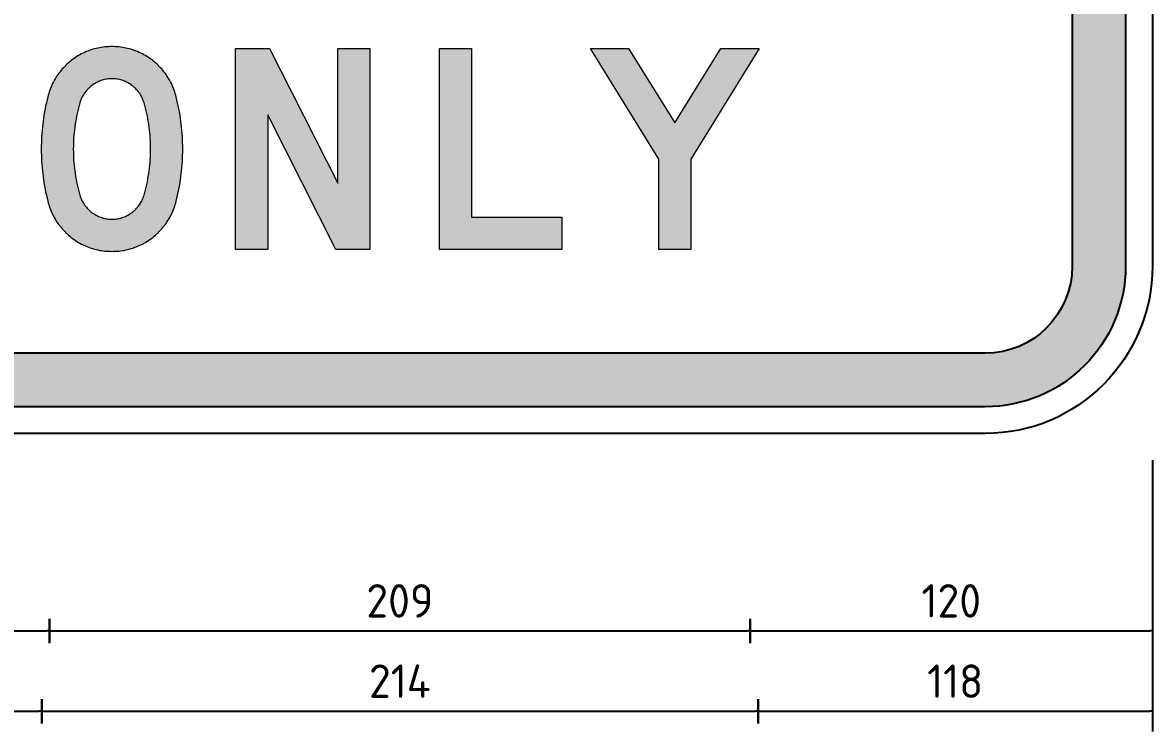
# Model space of a CAD drawing. Extents: x 0 to 420, y 0 to 297.
# Drawn here: x 184 to 268.4, y 126.5 to 179.4 of the extents above; entities that cross this region are included whole.
import ezdxf

# ---------------------------------------------------------------- set-up
doc = ezdxf.new("R2010")
doc.units = 0
doc.layers.get('0').update_dxf_attribs({"linetype": 'CONTINUOUS'})
doc.layers.get('DEFPOINTS').update_dxf_attribs({"linetype": 'CONTINUOUS'})
for name, color, linetype in [('L25', 1, 'CONTINUOUS'), ('L35', 3, 'CONTINUOUS'), ('T25', 1, 'CONTINUOUS')]:
    doc.layers.add(name, color=color, linetype=linetype)
doc.styles.add('ISO', font='iso3098b.shx')
doc.dimstyles.new('SIGNSDIM', dxfattribs={"dimtxt": 2.5, "dimasz": 0.2, "dimexe": 1.5, "dimexo": 2, "dimgap": 1, "dimtad": 1, "dimdec": 4, "dimlfac": 4, "dimrnd": 1, "dimdsep": 46, "dimtxsty": 'ISO', "dimblk": 'SGNDIM', "dimcen": 2.5, "dimse2": 1, "dimadec": 0, "dimazin": 0, "dimtfac": 1, "dimtdec": 4, "dimtix": 1, "dimtmove": 0, "dimatfit": 3, "dimldrblk": 'SGNDIM', "dimfxl": 1, "dimtolj": 1, "dimtzin": 0, "dimarcsym": 0})

# ---------------------------------------------------------------- blocks, each defined once
blk = doc.blocks.new('SGNDIM')
for p, q in [((0, 4.5), (0, -4.5)), ((0, 0), (-1, 0))]:
    blk.add_line(p, q)
blk = doc.blocks.new('*D67')
at = {"layer": 'DEFPOINTS', "color": 0}
for p in [(238.958, 148.742), (268.435, 148.742), (268.435, 127.992)]:
    blk.add_point(p, dxfattribs=at)
at = {"layer": 'T25', "color": 0, "lineweight": -2}
for p, q in [((268.435, 146.742), (268.435, 126.492)), ((239.158, 127.992), (268.235, 127.992))]:
    blk.add_line(p, q, dxfattribs=at)
at = {"layer": 'T25', "color": 0, "lineweight": -2, "xscale": 0.2, "yscale": 0.2, "zscale": 0.2, "rotation": 180}
blk.add_blockref('SGNDIM', (238.958, 127.992), dxfattribs=at)
at = {"layer": 'T25', "color": 0, "lineweight": -2, "xscale": 0.2, "yscale": 0.2, "zscale": 0.2}
blk.add_blockref('SGNDIM', (268.435, 127.992), dxfattribs=at)
at = {"layer": 'T25', "color": 0, "insert": (253.697, 130.242), "char_height": 2.5, "attachment_point": 5, "style": 'ISO'}
blk.add_mtext('\\A1;118', dxfattribs=at)
blk = doc.blocks.new('*D68')
at = {"layer": 'DEFPOINTS', "color": 0}
for p in [(185.412, 148.742), (238.958, 148.742), (238.958, 127.992)]:
    blk.add_point(p, dxfattribs=at)
at = {"layer": 'T25', "color": 0, "lineweight": -2}
blk.add_line((185.612, 127.992), (238.758, 127.992), dxfattribs=at)
at = {"layer": 'T25', "color": 0, "lineweight": -2, "xscale": 0.2, "yscale": 0.2, "zscale": 0.2, "rotation": 180}
blk.add_blockref('SGNDIM', (185.412, 127.992), dxfattribs=at)
at = {"layer": 'T25', "color": 0, "lineweight": -2, "xscale": 0.2, "yscale": 0.2, "zscale": 0.2}
blk.add_blockref('SGNDIM', (238.958, 127.992), dxfattribs=at)
at = {"layer": 'T25', "color": 0, "insert": (212.185, 130.242), "char_height": 2.5, "attachment_point": 5, "style": 'ISO'}
blk.add_mtext('\\A1;214', dxfattribs=at)
blk = doc.blocks.new('*D69')
at = {"layer": 'DEFPOINTS', "color": 0}
for p in [(155.935, 148.742), (185.412, 148.742), (185.412, 127.992)]:
    blk.add_point(p, dxfattribs=at)
at = {"layer": 'T25', "color": 0, "lineweight": -2}
for p, q in [((155.935, 146.742), (155.935, 126.492)), ((156.135, 127.992), (185.212, 127.992))]:
    blk.add_line(p, q, dxfattribs=at)
at = {"layer": 'T25', "color": 0, "lineweight": -2, "xscale": 0.2, "yscale": 0.2, "zscale": 0.2, "rotation": 180}
blk.add_blockref('SGNDIM', (155.935, 127.992), dxfattribs=at)
at = {"layer": 'T25', "color": 0, "lineweight": -2, "xscale": 0.2, "yscale": 0.2, "zscale": 0.2}
blk.add_blockref('SGNDIM', (185.412, 127.992), dxfattribs=at)
at = {"layer": 'T25', "color": 0, "insert": (170.674, 130.242), "char_height": 2.5, "attachment_point": 5, "style": 'ISO'}
blk.add_mtext('\\A1;118', dxfattribs=at)
blk = doc.blocks.new('*D70')
at = {"layer": 'DEFPOINTS', "color": 0}
for p in [(238.369, 148.742), (268.435, 148.742), (268.435, 133.992)]:
    blk.add_point(p, dxfattribs=at)
at = {"layer": 'T25', "color": 0, "lineweight": -2}
for p, q in [((268.435, 146.742), (268.435, 132.492)), ((238.569, 133.992), (268.235, 133.992))]:
    blk.add_line(p, q, dxfattribs=at)
at = {"layer": 'T25', "color": 0, "lineweight": -2, "xscale": 0.2, "yscale": 0.2, "zscale": 0.2, "rotation": 180}
blk.add_blockref('SGNDIM', (238.369, 133.992), dxfattribs=at)
at = {"layer": 'T25', "color": 0, "lineweight": -2, "xscale": 0.2, "yscale": 0.2, "zscale": 0.2}
blk.add_blockref('SGNDIM', (268.435, 133.992), dxfattribs=at)
at = {"layer": 'T25', "color": 0, "insert": (253.402, 136.242), "char_height": 2.5, "attachment_point": 5, "style": 'ISO'}
blk.add_mtext('\\A1;120', dxfattribs=at)
blk = doc.blocks.new('*D71')
at = {"layer": 'DEFPOINTS', "color": 0}
for p in [(186.001, 148.742), (238.369, 148.742), (238.369, 133.992)]:
    blk.add_point(p, dxfattribs=at)
at = {"layer": 'T25', "color": 0, "lineweight": -2}
blk.add_line((186.201, 133.992), (238.169, 133.992), dxfattribs=at)
at = {"layer": 'T25', "color": 0, "lineweight": -2, "xscale": 0.2, "yscale": 0.2, "zscale": 0.2, "rotation": 180}
blk.add_blockref('SGNDIM', (186.001, 133.992), dxfattribs=at)
at = {"layer": 'T25', "color": 0, "lineweight": -2, "xscale": 0.2, "yscale": 0.2, "zscale": 0.2}
blk.add_blockref('SGNDIM', (238.369, 133.992), dxfattribs=at)
at = {"layer": 'T25', "color": 0, "insert": (212.185, 136.242), "char_height": 2.5, "attachment_point": 5, "style": 'ISO'}
blk.add_mtext('\\A1;209', dxfattribs=at)
blk = doc.blocks.new('*D72')
at = {"layer": 'DEFPOINTS', "color": 0}
for p in [(155.935, 148.742), (186.001, 148.742), (186.001, 133.992)]:
    blk.add_point(p, dxfattribs=at)
at = {"layer": 'T25', "color": 0, "lineweight": -2}
for p, q in [((155.935, 146.742), (155.935, 132.492)), ((156.135, 133.992), (185.801, 133.992))]:
    blk.add_line(p, q, dxfattribs=at)
at = {"layer": 'T25', "color": 0, "lineweight": -2, "xscale": 0.2, "yscale": 0.2, "zscale": 0.2, "rotation": 180}
blk.add_blockref('SGNDIM', (155.935, 133.992), dxfattribs=at)
at = {"layer": 'T25', "color": 0, "lineweight": -2, "xscale": 0.2, "yscale": 0.2, "zscale": 0.2}
blk.add_blockref('SGNDIM', (186.001, 133.992), dxfattribs=at)
at = {"layer": 'T25', "color": 0, "insert": (170.968, 136.242), "char_height": 2.5, "attachment_point": 5, "style": 'ISO'}
blk.add_mtext('\\A1;120', dxfattribs=at)

msp = doc.modelspace()

# ---------------------------------------------------------------- hatches: boundary and pattern name
at = {"layer": 'L25'}
h = msp.add_hatch(color=256, dxfattribs=at)
edge = h.paths.add_edge_path(flags=16)
edge.add_line((161.935372, 161.241665), (161.935372, 203.741665))
edge.add_arc((168.435372, 203.741665), 6.5, 90, 180, ccw=False)
edge.add_line((168.435372, 210.241665), (255.935372, 210.241665))
edge.add_arc((255.935372, 203.741665), 6.5, 0, 90, ccw=False)
edge.add_line((262.435372, 203.741665), (262.435372, 161.241665))
edge.add_arc((255.935372, 161.241665), 6.5, -90, 0, ccw=False)
edge.add_line((255.935372, 154.741665), (168.435372, 154.741665))
edge.add_arc((168.435372, 161.241665), 6.5, 180, 270, ccw=False)
edge = h.paths.add_edge_path()
edge.add_line((157.935372, 161.241665), (157.935372, 203.741665))
edge.add_arc((168.435372, 203.741665), 10.5, 90, 180, ccw=False)
edge.add_line((168.435372, 214.241665), (255.935372, 214.241665))
edge.add_arc((255.935372, 203.741665), 10.5, 0, 90, ccw=False)
edge.add_line((266.435372, 203.741665), (266.435372, 161.241665))
edge.add_arc((255.935372, 161.241665), 10.5, -90, 0, ccw=False)
edge.add_line((255.935372, 150.741665), (168.435372, 150.741665))
edge.add_arc((168.435372, 161.241665), 10.5, 180, 270, ccw=False)
h = msp.add_hatch(color=256, dxfattribs=at)
h.paths.add_polyline_path([(226.436343, 177.498144), (229.281901, 177.498144), (232.733288, 171.944716), (236.184674, 177.498144), (239.030232, 177.498144), (233.935766, 169.246026), (233.935766, 162.4993), (231.53081, 162.4993), (231.53081, 169.246026)])
h.paths.add_polyline_path([(215.136724, 177.498144), (217.532501, 177.498144), (217.532501, 164.895076), (224.279227, 164.895076), (224.279227, 162.4993), (215.136724, 162.4993)])
h.paths.add_polyline_path([(199.89922, 177.498144), (202.451043, 177.498144), (207.54551, 167.446899), (207.54551, 177.498144), (209.950466, 177.498144), (209.950466, 162.4993), (207.398643, 162.4993), (202.304176, 172.550545), (202.304176, 162.4993), (199.89922, 162.4993)])
h.paths.add_polyline_path([(188.269149, 173.450108), (188.214074, 173.248165), (188.158999, 173.046223), (188.113103, 172.853459), (188.067207, 172.651516), (188.021311, 172.449573), (187.984594, 172.24763), (187.947877, 172.045688), (187.91116, 171.843745), (187.883622, 171.632623), (187.856085, 171.43068), (187.837726, 171.228737), (187.819368, 171.026794), (187.801009, 170.815672), (187.79183, 170.613729), (187.782651, 170.411787), (187.782651, 170.200665), (187.773472, 169.998722), (187.782651, 169.7876), (187.782651, 169.585657), (187.79183, 169.383714), (187.801009, 169.172592), (187.819368, 168.970649), (187.837726, 168.768706), (187.856085, 168.557584), (187.883622, 168.355641), (187.91116, 168.153699), (187.947877, 167.951756), (187.984594, 167.749813), (188.021311, 167.54787), (188.067207, 167.345927), (188.113103, 167.143985), (188.158999, 166.942042), (188.214074, 166.749278), (188.269149, 166.547335), (188.296687, 166.455543), (188.324225, 166.363751), (188.360942, 166.281138), (188.397659, 166.189346), (188.443555, 166.106733), (188.489451, 166.02412), (188.535347, 165.941507), (188.590422, 165.868073), (188.636318, 165.78546), (188.700573, 165.712026), (188.755648, 165.638593), (188.819903, 165.565159), (188.884157, 165.500904), (188.948412, 165.43665), (189.021845, 165.372395), (189.095279, 165.308141), (189.168713, 165.253065), (189.242147, 165.19799), (189.32476, 165.142915), (189.407373, 165.097019), (189.489986, 165.051123), (189.572599, 165.005226), (189.655212, 164.95933), (189.747004, 164.922613), (189.829617, 164.895076), (189.921409, 164.867538), (190.013201, 164.84), (190.104993, 164.812463), (190.196786, 164.794104), (190.288578, 164.775746), (190.38037, 164.766567), (190.472162, 164.757388), (190.573134, 164.748208), (190.664926, 164.748208), (190.756718, 164.748208), (190.84851, 164.757388), (190.949481, 164.766567), (191.041274, 164.775746), (191.133066, 164.794104), (191.224858, 164.812463), (191.31665, 164.84), (191.408442, 164.867538), (191.500235, 164.895076), (191.582848, 164.922613), (191.67464, 164.95933), (191.757253, 165.005226), (191.839866, 165.051123), (191.922479, 165.097019), (192.005092, 165.142915), (192.087705, 165.19799), (192.161138, 165.253065), (192.234572, 165.308141), (192.308006, 165.372395), (192.38144, 165.43665), (192.445694, 165.500904), (192.509949, 165.565159), (192.574203, 165.638593), (192.629279, 165.712026), (192.684354, 165.78546), (192.739429, 165.868073), (192.794505, 165.941507), (192.840401, 166.02412), (192.886297, 166.106733), (192.932193, 166.189346), (192.96891, 166.281138), (193.005627, 166.363751), (193.033164, 166.455543), (193.060702, 166.547335), (193.115777, 166.749278), (193.170853, 166.942042), (193.216749, 167.143985), (193.262645, 167.345927), (193.308541, 167.54787), (193.345258, 167.749813), (193.381975, 167.951756), (193.409512, 168.153699), (193.446229, 168.355641), (193.464588, 168.557584), (193.492125, 168.768706), (193.510484, 168.970649), (193.519663, 169.172592), (193.538021, 169.383714), (193.547201, 169.585657), (193.547201, 169.7876), (193.547201, 169.998722), (193.547201, 170.200665), (193.547201, 170.411787), (193.538021, 170.613729), (193.519663, 170.815672), (193.510484, 171.026794), (193.492125, 171.228737), (193.464588, 171.43068), (193.446229, 171.632623), (193.409512, 171.843745), (193.381975, 172.045688), (193.345258, 172.24763), (193.308541, 172.449573), (193.262645, 172.651516), (193.216749, 172.853459), (193.170853, 173.046223), (193.115777, 173.248165), (193.060702, 173.450108), (193.033164, 173.532721), (193.005627, 173.624513), (192.96891, 173.716306), (192.932193, 173.798919), (192.886297, 173.881532), (192.840401, 173.964145), (192.794505, 174.046757), (192.739429, 174.12937), (192.684354, 174.202804), (192.629279, 174.285417), (192.574203, 174.358851), (192.509949, 174.423105), (192.445694, 174.496539), (192.38144, 174.560794), (192.308006, 174.625048), (192.234572, 174.689303), (192.161138, 174.744378), (192.087705, 174.799453), (192.005092, 174.854529), (191.922479, 174.900425), (191.839866, 174.946321), (191.757253, 174.992217), (191.67464, 175.028934), (191.582848, 175.065651), (191.500235, 175.102368), (191.408442, 175.129905), (191.31665, 175.157443), (191.224858, 175.175801), (191.133066, 175.203339), (191.041274, 175.212518), (190.949481, 175.230877), (190.84851, 175.240056), (190.756718, 175.240056), (190.664926, 175.249235), (190.573134, 175.240056), (190.472162, 175.240056), (190.38037, 175.230877), (190.288578, 175.212518), (190.196786, 175.203339), (190.104993, 175.175801), (190.013201, 175.157443), (189.921409, 175.129905), (189.829617, 175.102368), (189.747004, 175.065651), (189.655212, 175.028934), (189.572599, 174.992217), (189.489986, 174.946321), (189.407373, 174.900425), (189.32476, 174.854529), (189.242147, 174.799453), (189.168713, 174.744378), (189.095279, 174.689303), (189.021845, 174.625048), (188.948412, 174.560794), (188.884157, 174.496539), (188.819903, 174.423105), (188.755648, 174.358851), (188.700573, 174.285417), (188.636318, 174.202804), (188.590422, 174.12937), (188.535347, 174.046757), (188.489451, 173.964145), (188.443555, 173.881532), (188.397659, 173.798919), (188.360942, 173.716306), (188.324225, 173.624513), (188.296687, 173.532721)], flags=16)
h.paths.add_polyline_path([(185.864194, 173.89989), (185.809119, 173.670409), (185.763223, 173.450108), (185.708147, 173.220628), (185.662251, 172.991147), (185.625534, 172.761667), (185.579638, 172.532186), (185.542921, 172.302706), (185.515384, 172.073225), (185.487846, 171.843745), (185.460308, 171.614264), (185.44195, 171.384784), (185.423591, 171.155303), (185.405233, 170.925823), (185.396054, 170.696342), (185.386875, 170.457683), (185.377695, 170.228202), (185.377695, 169.998722), (185.377695, 169.769241), (185.386875, 169.530582), (185.396054, 169.301101), (185.405233, 169.071621), (185.423591, 168.84214), (185.44195, 168.60348), (185.460308, 168.374), (185.487846, 168.144519), (185.515384, 167.915039), (185.542921, 167.685558), (185.579638, 167.456078), (185.625534, 167.226598), (185.662251, 166.997117), (185.708147, 166.776816), (185.763223, 166.547335), (185.809119, 166.317855), (185.864194, 166.097554), (185.900911, 165.969044), (185.937628, 165.840535), (185.974345, 165.721206), (186.020241, 165.592696), (186.066137, 165.473367), (186.112033, 165.354037), (186.167108, 165.225528), (186.222184, 165.106198), (186.286438, 164.996047), (186.341513, 164.876717), (186.414947, 164.766567), (186.479202, 164.647237), (186.552635, 164.537086), (186.626069, 164.436115), (186.699503, 164.325964), (186.782116, 164.224993), (186.864729, 164.124021), (186.947342, 164.02305), (187.039134, 163.922079), (187.130926, 163.830286), (187.222718, 163.738494), (187.314511, 163.646702), (187.415482, 163.55491), (187.516453, 163.472297), (187.617425, 163.389684), (187.718396, 163.307071), (187.828547, 163.233637), (187.938698, 163.160203), (188.048848, 163.08677), (188.158999, 163.022515), (188.269149, 162.958261), (188.388479, 162.894006), (188.507809, 162.838931), (188.627139, 162.783855), (188.746469, 162.72878), (188.865799, 162.682884), (188.994308, 162.636988), (189.113638, 162.591092), (189.242147, 162.554375), (189.370656, 162.517658), (189.489986, 162.480941), (189.618495, 162.453403), (189.747004, 162.425866), (189.875513, 162.407507), (190.013201, 162.389149), (190.14171, 162.37079), (190.270219, 162.361611), (190.398728, 162.352432), (190.536417, 162.352432), (190.664926, 162.343253), (190.793435, 162.352432), (190.931123, 162.352432), (191.059632, 162.361611), (191.188141, 162.37079), (191.31665, 162.389149), (191.445159, 162.407507), (191.573668, 162.425866), (191.711357, 162.453403), (191.830687, 162.480941), (191.959196, 162.517658), (192.087705, 162.554375), (192.216214, 162.591092), (192.335544, 162.636988), (192.464053, 162.682884), (192.583383, 162.72878), (192.702712, 162.783855), (192.822042, 162.838931), (192.941372, 162.894006), (193.051523, 162.958261), (193.170853, 163.022515), (193.281003, 163.08677), (193.391154, 163.160203), (193.501304, 163.233637), (193.611455, 163.307071), (193.712427, 163.389684), (193.813398, 163.472297), (193.914369, 163.55491), (194.015341, 163.646702), (194.107133, 163.738494), (194.198925, 163.830286), (194.290717, 163.922079), (194.38251, 164.02305), (194.465123, 164.124021), (194.547735, 164.224993), (194.630348, 164.325964), (194.703782, 164.436115), (194.777216, 164.537086), (194.85065, 164.647237), (194.914904, 164.766567), (194.979159, 164.876717), (195.043413, 164.996047), (195.107668, 165.106198), (195.162743, 165.225528), (195.217818, 165.354037), (195.263715, 165.473367), (195.309611, 165.592696), (195.355507, 165.721206), (195.392224, 165.840535), (195.428941, 165.969044), (195.465657, 166.097554), (195.520733, 166.317855), (195.566629, 166.547335), (195.621704, 166.776816), (195.6676, 166.997117), (195.704317, 167.226598), (195.750213, 167.456078), (195.777751, 167.685558), (195.814468, 167.915039), (195.842005, 168.144519), (195.869543, 168.374), (195.887902, 168.60348), (195.90626, 168.84214), (195.924618, 169.071621), (195.933798, 169.301101), (195.942977, 169.530582), (195.952156, 169.769241), (195.952156, 169.998722), (195.952156, 170.228202), (195.942977, 170.457683), (195.933798, 170.696342), (195.924618, 170.925823), (195.90626, 171.155303), (195.887902, 171.384784), (195.869543, 171.614264), (195.842005, 171.843745), (195.814468, 172.073225), (195.777751, 172.302706), (195.750213, 172.532186), (195.704317, 172.761667), (195.6676, 172.991147), (195.621704, 173.220628), (195.566629, 173.450108), (195.520733, 173.670409), (195.465657, 173.89989), (195.428941, 174.01922), (195.392224, 174.147729), (195.355507, 174.276238), (195.309611, 174.395568), (195.263715, 174.524077), (195.217818, 174.643407), (195.162743, 174.762737), (195.107668, 174.882066), (195.043413, 175.001396), (194.979159, 175.111547), (194.914904, 175.230877), (194.85065, 175.341027), (194.777216, 175.451178), (194.703782, 175.561329), (194.630348, 175.6623), (194.547735, 175.772451), (194.465123, 175.873422), (194.38251, 175.974394), (194.290717, 176.066186), (194.198925, 176.167157), (194.107133, 176.258949), (194.015341, 176.350742), (193.914369, 176.433355), (193.813398, 176.515967), (193.712427, 176.59858), (193.611455, 176.681193), (193.501304, 176.754627), (193.391154, 176.828061), (193.281003, 176.901495), (193.170853, 176.974928), (193.051523, 177.039183), (192.941372, 177.094258), (192.822042, 177.158513), (192.702712, 177.213588), (192.583383, 177.268663), (192.464053, 177.31456), (192.335544, 177.360456), (192.216214, 177.406352), (192.087705, 177.443069), (191.959196, 177.479786), (191.830687, 177.507323), (191.711357, 177.534861), (191.573668, 177.562398), (191.445159, 177.589936), (191.31665, 177.608295), (191.188141, 177.617474), (191.059632, 177.635832), (190.931123, 177.635832), (190.793435, 177.645011), (190.664926, 177.645011), (190.536417, 177.645011), (190.398728, 177.635832), (190.270219, 177.635832), (190.14171, 177.617474), (190.013201, 177.608295), (189.875513, 177.589936), (189.747004, 177.562398), (189.618495, 177.534861), (189.489986, 177.507323), (189.370656, 177.479786), (189.242147, 177.443069), (189.113638, 177.406352), (188.994308, 177.360456), (188.865799, 177.31456), (188.746469, 177.268663), (188.627139, 177.213588), (188.507809, 177.158513), (188.388479, 177.094258), (188.269149, 177.039183), (188.158999, 176.974928), (188.048848, 176.901495), (187.938698, 176.828061), (187.828547, 176.754627), (187.718396, 176.681193), (187.617425, 176.59858), (187.516453, 176.515967), (187.415482, 176.433355), (187.314511, 176.350742), (187.222718, 176.258949), (187.130926, 176.167157), (187.039134, 176.066186), (186.947342, 175.974394), (186.864729, 175.873422), (186.782116, 175.772451), (186.699503, 175.6623), (186.626069, 175.561329), (186.552635, 175.451178), (186.479202, 175.341027), (186.414947, 175.230877), (186.341513, 175.111547), (186.286438, 175.001396), (186.222184, 174.882066), (186.167108, 174.762737), (186.112033, 174.643407), (186.066137, 174.524077), (186.020241, 174.395568), (185.974345, 174.276238), (185.937628, 174.147729), (185.900911, 174.01922)])

# ---------------------------------------------------------------- linework, layer by layer
for points in [[(157.935372, 161.241665), (157.935372, 203.741665, -0.414213562), (168.435372, 214.241665), (255.935372, 214.241665, -0.414213562), (266.435372, 203.741665), (266.435372, 161.241665, -0.414213562), (255.935372, 150.741665), (168.435372, 150.741665, -0.414213562)], [(161.935372, 161.241665), (161.935372, 203.741665, -0.414213562), (168.435372, 210.241665), (255.935372, 210.241665, -0.414213562), (262.435372, 203.741665), (262.435372, 161.241665, -0.414213562), (255.935372, 154.741665), (168.435372, 154.741665, -0.414213562)]]:
    msp.add_lwpolyline(points, format="xyb", close=True, dxfattribs=at)
at = {"layer": 'L25', "lineweight": 0}
for points in [[(185.864194, 173.89989), (185.809119, 173.670409), (185.763223, 173.450108), (185.708147, 173.220628), (185.662251, 172.991147), (185.625534, 172.761667), (185.579638, 172.532186), (185.542921, 172.302706), (185.515384, 172.073225), (185.487846, 171.843745), (185.460308, 171.614264), (185.44195, 171.384784), (185.423591, 171.155303), (185.405233, 170.925823), (185.396054, 170.696342), (185.386875, 170.457683), (185.377695, 170.228202), (185.377695, 169.998722), (185.377695, 169.769241), (185.386875, 169.530582), (185.396054, 169.301101), (185.405233, 169.071621), (185.423591, 168.84214), (185.44195, 168.60348), (185.460308, 168.374), (185.487846, 168.144519), (185.515384, 167.915039), (185.542921, 167.685558), (185.579638, 167.456078), (185.625534, 167.226598), (185.662251, 166.997117), (185.708147, 166.776816), (185.763223, 166.547335), (185.809119, 166.317855), (185.864194, 166.097554), (185.900911, 165.969044), (185.937628, 165.840535), (185.974345, 165.721206), (186.020241, 165.592696), (186.066137, 165.473367), (186.112033, 165.354037), (186.167108, 165.225528), (186.222184, 165.106198), (186.286438, 164.996047), (186.341513, 164.876717), (186.414947, 164.766567), (186.479202, 164.647237), (186.552635, 164.537086), (186.626069, 164.436115), (186.699503, 164.325964), (186.782116, 164.224993), (186.864729, 164.124021), (186.947342, 164.02305), (187.039134, 163.922079), (187.130926, 163.830286), (187.222718, 163.738494), (187.314511, 163.646702), (187.415482, 163.55491), (187.516453, 163.472297), (187.617425, 163.389684), (187.718396, 163.307071), (187.828547, 163.233637), (187.938698, 163.160203), (188.048848, 163.08677), (188.158999, 163.022515), (188.269149, 162.958261), (188.388479, 162.894006), (188.507809, 162.838931), (188.627139, 162.783855), (188.746469, 162.72878), (188.865799, 162.682884), (188.994308, 162.636988), (189.113638, 162.591092), (189.242147, 162.554375), (189.370656, 162.517658), (189.489986, 162.480941), (189.618495, 162.453403), (189.747004, 162.425866), (189.875513, 162.407507), (190.013201, 162.389149), (190.14171, 162.37079), (190.270219, 162.361611), (190.398728, 162.352432), (190.536417, 162.352432), (190.664926, 162.343253), (190.793435, 162.352432), (190.931123, 162.352432), (191.059632, 162.361611), (191.188141, 162.37079), (191.31665, 162.389149), (191.445159, 162.407507), (191.573668, 162.425866), (191.711357, 162.453403), (191.830687, 162.480941), (191.959196, 162.517658), (192.087705, 162.554375), (192.216214, 162.591092), (192.335544, 162.636988), (192.464053, 162.682884), (192.583383, 162.72878), (192.702712, 162.783855), (192.822042, 162.838931), (192.941372, 162.894006), (193.051523, 162.958261), (193.170853, 163.022515), (193.281003, 163.08677), (193.391154, 163.160203), (193.501304, 163.233637), (193.611455, 163.307071), (193.712427, 163.389684), (193.813398, 163.472297), (193.914369, 163.55491), (194.015341, 163.646702), (194.107133, 163.738494), (194.198925, 163.830286), (194.290717, 163.922079), (194.38251, 164.02305), (194.465123, 164.124021), (194.547735, 164.224993), (194.630348, 164.325964), (194.703782, 164.436115), (194.777216, 164.537086), (194.85065, 164.647237), (194.914904, 164.766567), (194.979159, 164.876717), (195.043413, 164.996047), (195.107668, 165.106198), (195.162743, 165.225528), (195.217818, 165.354037), (195.263715, 165.473367), (195.309611, 165.592696), (195.355507, 165.721206), (195.392224, 165.840535), (195.428941, 165.969044), (195.465657, 166.097554), (195.520733, 166.317855), (195.566629, 166.547335), (195.621704, 166.776816), (195.6676, 166.997117), (195.704317, 167.226598), (195.750213, 167.456078), (195.777751, 167.685558), (195.814468, 167.915039), (195.842005, 168.144519), (195.869543, 168.374), (195.887902, 168.60348), (195.90626, 168.84214), (195.924618, 169.071621), (195.933798, 169.301101), (195.942977, 169.530582), (195.952156, 169.769241), (195.952156, 169.998722), (195.952156, 170.228202), (195.942977, 170.457683), (195.933798, 170.696342), (195.924618, 170.925823), (195.90626, 171.155303), (195.887902, 171.384784), (195.869543, 171.614264), (195.842005, 171.843745), (195.814468, 172.073225), (195.777751, 172.302706), (195.750213, 172.532186), (195.704317, 172.761667), (195.6676, 172.991147), (195.621704, 173.220628), (195.566629, 173.450108), (195.520733, 173.670409), (195.465657, 173.89989), (195.428941, 174.01922), (195.392224, 174.147729), (195.355507, 174.276238), (195.309611, 174.395568), (195.263715, 174.524077), (195.217818, 174.643407), (195.162743, 174.762737), (195.107668, 174.882066), (195.043413, 175.001396), (194.979159, 175.111547), (194.914904, 175.230877), (194.85065, 175.341027), (194.777216, 175.451178), (194.703782, 175.561329), (194.630348, 175.6623), (194.547735, 175.772451), (194.465123, 175.873422), (194.38251, 175.974394), (194.290717, 176.066186), (194.198925, 176.167157), (194.107133, 176.258949), (194.015341, 176.350742), (193.914369, 176.433355), (193.813398, 176.515967), (193.712427, 176.59858), (193.611455, 176.681193), (193.501304, 176.754627), (193.391154, 176.828061), (193.281003, 176.901495), (193.170853, 176.974928), (193.051523, 177.039183), (192.941372, 177.094258), (192.822042, 177.158513), (192.702712, 177.213588), (192.583383, 177.268663), (192.464053, 177.31456), (192.335544, 177.360456), (192.216214, 177.406352), (192.087705, 177.443069), (191.959196, 177.479786), (191.830687, 177.507323), (191.711357, 177.534861), (191.573668, 177.562398), (191.445159, 177.589936), (191.31665, 177.608295), (191.188141, 177.617474), (191.059632, 177.635832), (190.931123, 177.635832), (190.793435, 177.645011), (190.664926, 177.645011), (190.536417, 177.645011), (190.398728, 177.635832), (190.270219, 177.635832), (190.14171, 177.617474), (190.013201, 177.608295), (189.875513, 177.589936), (189.747004, 177.562398), (189.618495, 177.534861), (189.489986, 177.507323), (189.370656, 177.479786), (189.242147, 177.443069), (189.113638, 177.406352), (188.994308, 177.360456), (188.865799, 177.31456), (188.746469, 177.268663), (188.627139, 177.213588), (188.507809, 177.158513), (188.388479, 177.094258), (188.269149, 177.039183), (188.158999, 176.974928), (188.048848, 176.901495), (187.938698, 176.828061), (187.828547, 176.754627), (187.718396, 176.681193), (187.617425, 176.59858), (187.516453, 176.515967), (187.415482, 176.433355), (187.314511, 176.350742), (187.222718, 176.258949), (187.130926, 176.167157), (187.039134, 176.066186), (186.947342, 175.974394), (186.864729, 175.873422), (186.782116, 175.772451), (186.699503, 175.6623), (186.626069, 175.561329), (186.552635, 175.451178), (186.479202, 175.341027), (186.414947, 175.230877), (186.341513, 175.111547), (186.286438, 175.001396), (186.222184, 174.882066), (186.167108, 174.762737), (186.112033, 174.643407), (186.066137, 174.524077), (186.020241, 174.395568), (185.974345, 174.276238), (185.937628, 174.147729), (185.900911, 174.01922)], [(199.89922, 177.498144), (202.451043, 177.498144), (207.54551, 167.446899), (207.54551, 177.498144), (209.950466, 177.498144), (209.950466, 162.4993), (207.398643, 162.4993), (202.304176, 172.550545), (202.304176, 162.4993), (199.89922, 162.4993), (199.89922, 177.498144)], [(215.136724, 177.498144), (217.532501, 177.498144), (217.532501, 164.895076), (224.279227, 164.895076), (224.279227, 162.4993), (215.136724, 162.4993), (215.136724, 177.498144)], [(226.436343, 177.498144), (229.281901, 177.498144), (232.733288, 171.944716), (236.184674, 177.498144), (239.030232, 177.498144), (233.935766, 169.246026), (233.935766, 162.4993), (231.53081, 162.4993), (231.53081, 169.246026), (226.436343, 177.498144)], [(188.269149, 173.450108), (188.214074, 173.248165), (188.158999, 173.046223), (188.113103, 172.853459), (188.067207, 172.651516), (188.021311, 172.449573), (187.984594, 172.24763), (187.947877, 172.045688), (187.91116, 171.843745), (187.883622, 171.632623), (187.856085, 171.43068), (187.837726, 171.228737), (187.819368, 171.026794), (187.801009, 170.815672), (187.79183, 170.613729), (187.782651, 170.411787), (187.782651, 170.200665), (187.773472, 169.998722), (187.782651, 169.7876), (187.782651, 169.585657), (187.79183, 169.383714), (187.801009, 169.172592), (187.819368, 168.970649), (187.837726, 168.768706), (187.856085, 168.557584), (187.883622, 168.355641), (187.91116, 168.153699), (187.947877, 167.951756), (187.984594, 167.749813), (188.021311, 167.54787), (188.067207, 167.345927), (188.113103, 167.143985), (188.158999, 166.942042), (188.214074, 166.749278), (188.269149, 166.547335), (188.296687, 166.455543), (188.324225, 166.363751), (188.360942, 166.281138), (188.397659, 166.189346), (188.443555, 166.106733), (188.489451, 166.02412), (188.535347, 165.941507), (188.590422, 165.868073), (188.636318, 165.78546), (188.700573, 165.712026), (188.755648, 165.638593), (188.819903, 165.565159), (188.884157, 165.500904), (188.948412, 165.43665), (189.021845, 165.372395), (189.095279, 165.308141), (189.168713, 165.253065), (189.242147, 165.19799), (189.32476, 165.142915), (189.407373, 165.097019), (189.489986, 165.051123), (189.572599, 165.005226), (189.655212, 164.95933), (189.747004, 164.922613), (189.829617, 164.895076), (189.921409, 164.867538), (190.013201, 164.84), (190.104993, 164.812463), (190.196786, 164.794104), (190.288578, 164.775746), (190.38037, 164.766567), (190.472162, 164.757388), (190.573134, 164.748208), (190.664926, 164.748208), (190.756718, 164.748208), (190.84851, 164.757388), (190.949481, 164.766567), (191.041274, 164.775746), (191.133066, 164.794104), (191.224858, 164.812463), (191.31665, 164.84), (191.408442, 164.867538), (191.500235, 164.895076), (191.582848, 164.922613), (191.67464, 164.95933), (191.757253, 165.005226), (191.839866, 165.051123), (191.922479, 165.097019), (192.005092, 165.142915), (192.087705, 165.19799), (192.161138, 165.253065), (192.234572, 165.308141), (192.308006, 165.372395), (192.38144, 165.43665), (192.445694, 165.500904), (192.509949, 165.565159), (192.574203, 165.638593), (192.629279, 165.712026), (192.684354, 165.78546), (192.739429, 165.868073), (192.794505, 165.941507), (192.840401, 166.02412), (192.886297, 166.106733), (192.932193, 166.189346), (192.96891, 166.281138), (193.005627, 166.363751), (193.033164, 166.455543), (193.060702, 166.547335), (193.115777, 166.749278), (193.170853, 166.942042), (193.216749, 167.143985), (193.262645, 167.345927), (193.308541, 167.54787), (193.345258, 167.749813), (193.381975, 167.951756), (193.409512, 168.153699), (193.446229, 168.355641), (193.464588, 168.557584), (193.492125, 168.768706), (193.510484, 168.970649), (193.519663, 169.172592), (193.538021, 169.383714), (193.547201, 169.585657), (193.547201, 169.7876), (193.547201, 169.998722), (193.547201, 170.200665), (193.547201, 170.411787), (193.538021, 170.613729), (193.519663, 170.815672), (193.510484, 171.026794), (193.492125, 171.228737), (193.464588, 171.43068), (193.446229, 171.632623), (193.409512, 171.843745), (193.381975, 172.045688), (193.345258, 172.24763), (193.308541, 172.449573), (193.262645, 172.651516), (193.216749, 172.853459), (193.170853, 173.046223), (193.115777, 173.248165), (193.060702, 173.450108), (193.033164, 173.532721), (193.005627, 173.624513), (192.96891, 173.716306), (192.932193, 173.798919), (192.886297, 173.881532), (192.840401, 173.964145), (192.794505, 174.046757), (192.739429, 174.12937), (192.684354, 174.202804), (192.629279, 174.285417), (192.574203, 174.358851), (192.509949, 174.423105), (192.445694, 174.496539), (192.38144, 174.560794), (192.308006, 174.625048), (192.234572, 174.689303), (192.161138, 174.744378), (192.087705, 174.799453), (192.005092, 174.854529), (191.922479, 174.900425), (191.839866, 174.946321), (191.757253, 174.992217), (191.67464, 175.028934), (191.582848, 175.065651), (191.500235, 175.102368), (191.408442, 175.129905), (191.31665, 175.157443), (191.224858, 175.175801), (191.133066, 175.203339), (191.041274, 175.212518), (190.949481, 175.230877), (190.84851, 175.240056), (190.756718, 175.240056), (190.664926, 175.249235), (190.573134, 175.240056), (190.472162, 175.240056), (190.38037, 175.230877), (190.288578, 175.212518), (190.196786, 175.203339), (190.104993, 175.175801), (190.013201, 175.157443), (189.921409, 175.129905), (189.829617, 175.102368), (189.747004, 175.065651), (189.655212, 175.028934), (189.572599, 174.992217), (189.489986, 174.946321), (189.407373, 174.900425), (189.32476, 174.854529), (189.242147, 174.799453), (189.168713, 174.744378), (189.095279, 174.689303), (189.021845, 174.625048), (188.948412, 174.560794), (188.884157, 174.496539), (188.819903, 174.423105), (188.755648, 174.358851), (188.700573, 174.285417), (188.636318, 174.202804), (188.590422, 174.12937), (188.535347, 174.046757), (188.489451, 173.964145), (188.443555, 173.881532), (188.397659, 173.798919), (188.360942, 173.716306), (188.324225, 173.624513), (188.296687, 173.532721)]]:
    msp.add_lwpolyline(points, close=True, dxfattribs=at)
at = {"layer": 'L35'}
msp.add_lwpolyline([(155.935372, 161.241665), (155.935372, 203.741665, -0.414213562), (168.435372, 216.241665), (255.935372, 216.241665, -0.414213562), (268.435372, 203.741665), (268.435372, 161.241665, -0.414213562), (255.935372, 148.741665), (168.435372, 148.741665, -0.414213562)], format="xyb", close=True, dxfattribs=at)

# ---------------------------------------------------------------- dimensions: what is measured, and where the dimension line sits
at = {"layer": 'T25'}
for base, p2, picture, middle in [((185.412432, 127.991665), (185.412432, 148.741665), '*D69', (170.673902, 130.241665)), ((186.001387, 133.991665), (186.001387, 148.741665), '*D72', (170.96838, 136.241665))]:
    dim = msp.add_linear_dim(base=base, p1=(155.935372, 148.741665), p2=p2, dimstyle='SIGNSDIM', dxfattribs=at)
    dim.commit()
    dim.dimension.update_dxf_attribs({"geometry": picture, "text_midpoint": middle})
for base, p1, p2, override, picture, middle in [((238.958312, 127.991665), (185.412432, 148.741665), (238.958312, 148.741665), {"dimse1": 1}, '*D68', (212.185372, 130.241665)), ((238.369356, 133.991665), (186.001387, 148.741665), (238.369356, 148.741665), {"dimse1": 1}, '*D71', (212.185372, 136.241665)), ((268.435372, 133.991665), (238.369356, 148.741665), (268.435372, 148.741665), {"dimse1": 1, "dimse2": 0}, '*D70', (253.402364, 136.241665)), ((268.435372, 127.991665), (238.958312, 148.741665), (268.435372, 148.741665), {"dimse1": 1, "dimse2": 0}, '*D67', (253.696842, 130.241665))]:
    dim = msp.add_linear_dim(base=base, p1=p1, p2=p2, dimstyle='SIGNSDIM', override=override, dxfattribs=at)
    dim.commit()
    dim.dimension.update_dxf_attribs({"geometry": picture, "text_midpoint": middle})

doc.saveas('drawing.dxf')
